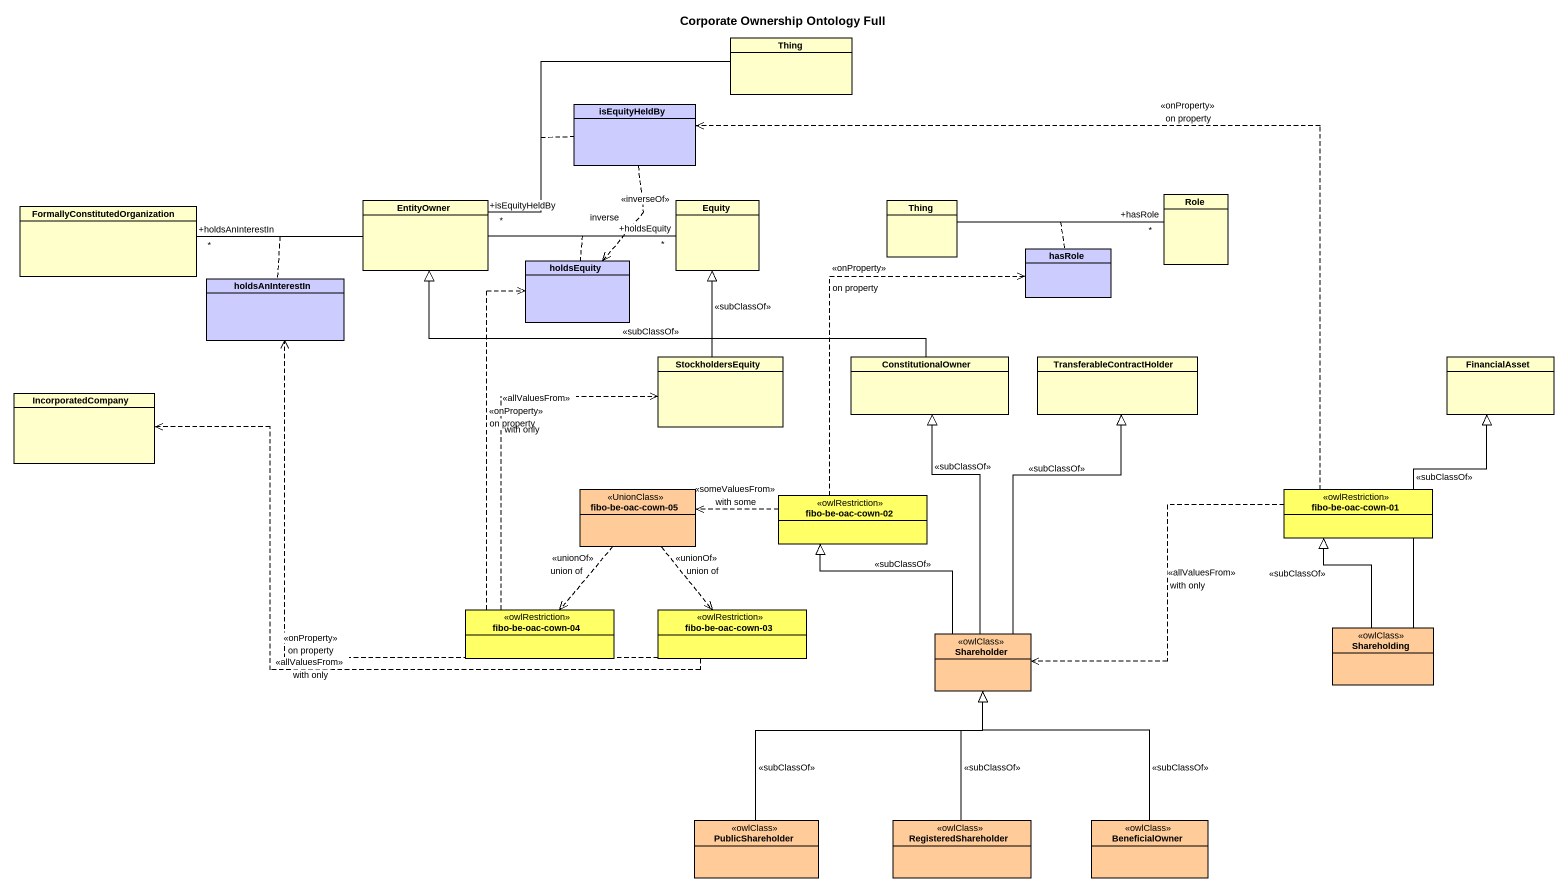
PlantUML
@startuml
title Corporate Ownership Ontology Full
hide circle
hide empty members
class Thing #FFFFCC
class isEquityHeldBy #CCCCFF
class "FormallyConstitutedOrganization" as FormallyConstitutedOrganizat #FFFFCC
class EntityOwner #FFFFCC
class Equity #FFFFCC
class "Thing" as Thing_2 #FFFFCC
class Role #FFFFCC
class hasRole #CCCCFF
class holdsAnInterestIn #CCCCFF
class holdsEquity #CCCCFF
class StockholdersEquity #FFFFCC
class ConstitutionalOwner #FFFFCC
class TransferableContractHolder #FFFFCC
class FinancialAsset #FFFFCC
class IncorporatedCompany #FFFFCC
class "fibo-be-oac-cown-05" as fibo_be_oac_cown_05 <<UnionClass>> #FFCC99
class "fibo-be-oac-cown-01" as fibo_be_oac_cown_01 <<owlRestriction>> #FFFF66
class "fibo-be-oac-cown-02" as fibo_be_oac_cown_02 <<owlRestriction>> #FFFF66
class "fibo-be-oac-cown-04" as fibo_be_oac_cown_04 <<owlRestriction>> #FFFF66
class "fibo-be-oac-cown-03" as fibo_be_oac_cown_03 <<owlRestriction>> #FFFF66
class Shareholder <<owlClass>> #FFCC99
class Shareholding <<owlClass>> #FFCC99
class PublicShareholder <<owlClass>> #FFCC99
class RegisteredShareholder <<owlClass>> #FFCC99
class BeneficialOwner <<owlClass>> #FFCC99
Thing -left- "+isEquityHeldBy\n*" EntityOwner
(Thing, EntityOwner) .. isEquityHeldBy
isEquityHeldBy ..> holdsEquity : <<inverseOf>>\ninverse
EntityOwner -left- "+holdsAnInterestIn\n*" FormallyConstitutedOrganizat
(EntityOwner, FormallyConstitutedOrganizat) .. holdsAnInterestIn
EntityOwner -right- "+holdsEquity\n*" Equity
(EntityOwner, Equity) .. holdsEquity
Thing_2 -right- "+hasRole\n*" Role
(Thing_2, Role) .. hasRole
StockholdersEquity -up-|> Equity : <<subClassOf>>
ConstitutionalOwner -left-|> EntityOwner : <<subClassOf>>
fibo_be_oac_cown_05 ..> fibo_be_oac_cown_04 : <<unionOf>>\nunion of
fibo_be_oac_cown_05 ..> fibo_be_oac_cown_03 : <<unionOf>>\nunion of
fibo_be_oac_cown_01 .left.> isEquityHeldBy : <<onProperty>>\non property
fibo_be_oac_cown_01 .left.> Shareholder : <<allValuesFrom>>\nwith only
fibo_be_oac_cown_02 .up.> hasRole : <<onProperty>>\non property
fibo_be_oac_cown_02 .left.> fibo_be_oac_cown_05 : <<someValuesFrom>>\nwith some
fibo_be_oac_cown_04 .up.> holdsEquity : <<onProperty>>\non property
fibo_be_oac_cown_04 .up.> StockholdersEquity : <<allValuesFrom>>\nwith only
fibo_be_oac_cown_03 .up.> holdsAnInterestIn : <<onProperty>>\non property
fibo_be_oac_cown_03 .left.> IncorporatedCompany : <<allValuesFrom>>\nwith only
Shareholder -up-|> ConstitutionalOwner : <<subClassOf>>
Shareholder -up-|> TransferableContractHolder : <<subClassOf>>
Shareholder -up-|> fibo_be_oac_cown_02 : <<subClassOf>>
Shareholding -up-|> FinancialAsset : <<subClassOf>>
Shareholding -up-|> fibo_be_oac_cown_01 : <<subClassOf>>
PublicShareholder -up-|> Shareholder : <<subClassOf>>
RegisteredShareholder -up-|> Shareholder : <<subClassOf>>
BeneficialOwner -up-|> Shareholder : <<subClassOf>>
@enduml
